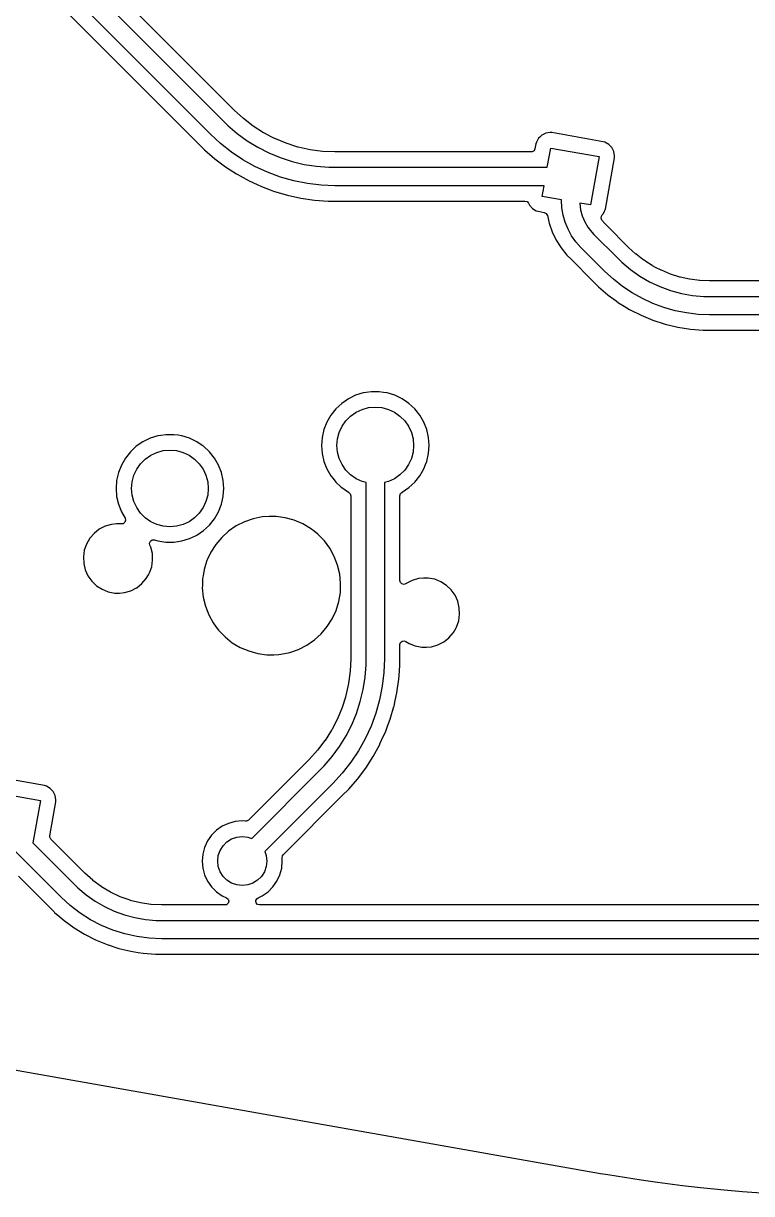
# Model space of a CAD drawing. Extents: x 68 to 346, y -197 to -84.
# Drawn here: x 154.77 to 178.51, y -196.56 to -158.45 of the extents above; entities that cross this region are included whole.
import ezdxf

# ---------------------------------------------------------------- set-up
doc = ezdxf.new("R2010")
doc.units = 0
doc.layers.add('BLACK', color=7, linetype='CONTINUOUS')

msp = doc.modelspace()

# ---------------------------------------------------------------- linework, layer by layer
at = {"layer": 'BLACK', "linetype": 'CONTINUOUS'}
for p, q in [((155.426, -155.767), (161.288, -161.629)), ((161.642, -161.275), (156.01, -155.643)), ((160.864, -162.053), (155.143, -156.332)), ((154.928, -156.826), (160.543, -162.44)), ((161.939, -161.547), (161.642, -161.275)), ((161.943, -161.55), (161.939, -161.547)), ((162.26, -161.794), (161.943, -161.55)), ((161.288, -161.629), (161.288, -161.629)), ((161.288, -161.629), (161.431, -161.772)), ((161.431, -161.772), (161.739, -162.034)), ((162.264, -161.797), (162.26, -161.794)), ((162.601, -162.011), (162.264, -161.797)), ((161.195, -162.359), (160.864, -162.053)), ((160.864, -162.053), (160.864, -162.053)), ((161.739, -162.034), (162.065, -162.272)), ((162.065, -162.272), (162.41, -162.483)), ((162.606, -162.014), (162.601, -162.011)), ((162.873, -162.153), (162.606, -162.014)), ((162.96, -162.198), (162.873, -162.153)), ((162.965, -162.201), (162.96, -162.198)), ((163.334, -162.354), (162.965, -162.201)), ((171.489, -162.317), (171.472, -162.374)), ((171.562, -162.193), (171.489, -162.317)), ((171.489, -162.317), (171.489, -162.317)), ((171.604, -162.153), (171.562, -162.193)), ((171.667, -162.094), (171.604, -162.153)), ((171.668, -162.093), (171.667, -162.094)), ((171.795, -162.029), (171.668, -162.093)), ((171.937, -162.003), (171.795, -162.029)), ((171.795, -162.029), (171.795, -162.029)), ((171.795, -162.029), (171.795, -162.029)), ((171.957, -162.004), (171.937, -162.003)), ((171.937, -162.003), (171.937, -162.003)), ((171.937, -162.003), (171.937, -162.003)), ((171.996, -162.007), (171.957, -162.004)), ((173.666, -162.302), (171.996, -162.007)), ((171.996, -162.007), (171.996, -162.007)), ((171.996, -162.007), (171.996, -162.007)), ((173.724, -162.318), (173.666, -162.302)), ((173.666, -162.302), (173.666, -162.302)), ((173.848, -162.391), (173.724, -162.318)), ((173.724, -162.318), (173.724, -162.318)), ((160.543, -162.44), (160.543, -162.44)), ((160.543, -162.44), (160.668, -162.565)), ((160.668, -162.565), (161.005, -162.857)), ((161.549, -162.639), (161.195, -162.359)), ((161.924, -162.889), (161.549, -162.639)), ((162.41, -162.483), (162.77, -162.666)), ((162.77, -162.666), (163.143, -162.821)), ((163.339, -162.356), (163.334, -162.354)), ((163.72, -162.476), (163.339, -162.356)), ((163.726, -162.477), (163.72, -162.476)), ((164.116, -162.563), (163.726, -162.477)), ((164.121, -162.564), (164.116, -162.563)), ((164.517, -162.617), (164.121, -162.564)), ((164.522, -162.617), (164.517, -162.617)), ((164.924, -162.635), (164.522, -162.617)), ((171.322, -162.635), (164.924, -162.635)), ((171.353, -162.631), (171.322, -162.635)), ((171.413, -162.595), (171.353, -162.631)), ((171.444, -162.532), (171.413, -162.595)), ((171.472, -162.374), (171.444, -162.532)), ((171.472, -162.374), (171.472, -162.374)), ((171.846, -163.136), (171.957, -162.508)), ((171.957, -162.508), (173.532, -162.786)), ((173.947, -162.496), (173.848, -162.391)), ((173.848, -162.391), (173.848, -162.391)), ((173.848, -162.391), (173.848, -162.391)), ((174.011, -162.625), (173.947, -162.496)), ((174.038, -162.766), (174.011, -162.625)), ((161.005, -162.857), (161.362, -163.124)), ((162.317, -163.109), (161.924, -162.889)), ((163.143, -162.821), (163.527, -162.946)), ((163.527, -162.946), (163.92, -163.04)), ((163.92, -163.04), (164.319, -163.103)), ((173.532, -162.786), (173.254, -164.362)), ((173.739, -164.496), (174.034, -162.826)), ((174.034, -162.826), (174.038, -162.766)), ((161.362, -163.124), (161.362, -163.124)), ((161.362, -163.124), (161.51, -163.22)), ((161.51, -163.22), (161.715, -163.351)), ((161.715, -163.351), (161.737, -163.365)), ((161.737, -163.365), (162.128, -163.579)), ((162.727, -163.298), (162.317, -163.109)), ((163.15, -163.454), (162.727, -163.298)), ((163.584, -163.576), (163.15, -163.454)), ((164.319, -163.103), (164.722, -163.135)), ((164.722, -163.135), (164.924, -163.135)), ((164.924, -163.135), (171.83, -163.135)), ((171.83, -163.135), (171.83, -163.135)), ((171.83, -163.135), (171.83, -163.135)), ((171.83, -163.135), (171.846, -163.136)), ((162.128, -163.579), (162.391, -163.699)), ((162.391, -163.699), (162.534, -163.764)), ((162.534, -163.764), (162.818, -163.87)), ((164.026, -163.664), (163.584, -163.576)), ((164.474, -163.717), (164.026, -163.664)), ((164.924, -163.735), (164.474, -163.717)), ((171.74, -163.735), (164.924, -163.735)), ((164.924, -163.735), (164.924, -163.735)), ((164.924, -163.735), (164.924, -163.735)), ((171.679, -164.084), (171.74, -163.735)), ((162.818, -163.87), (162.925, -163.91)), ((162.925, -163.91), (162.952, -163.92)), ((162.952, -163.92), (163.379, -164.046)), ((163.379, -164.046), (163.379, -164.046)), ((163.379, -164.046), (163.379, -164.046)), ((163.379, -164.046), (163.379, -164.046)), ((163.379, -164.046), (163.815, -164.14)), ((163.815, -164.14), (164.256, -164.204)), ((164.256, -164.204), (164.701, -164.236)), ((164.701, -164.236), (164.701, -164.236)), ((164.701, -164.236), (164.865, -164.236)), ((164.865, -164.236), (164.865, -164.236)), ((164.865, -164.236), (164.879, -164.236)), ((164.879, -164.236), (164.924, -164.236)), ((164.924, -164.236), (165.008, -164.236)), ((165.008, -164.236), (171.118, -164.236)), ((171.118, -164.236), (171.185, -164.255)), ((172.306, -164.195), (171.679, -164.084)), ((172.306, -164.21), (172.306, -164.195)), ((172.319, -164.453), (172.306, -164.21)), ((172.306, -164.21), (172.306, -164.21)), ((172.306, -164.21), (172.306, -164.21)), ((172.306, -164.21), (172.306, -164.21)), ((172.306, -164.21), (172.306, -164.21)), ((171.185, -164.255), (171.229, -164.304)), ((171.229, -164.304), (171.265, -164.374)), ((171.265, -164.374), (171.363, -164.479)), ((171.363, -164.479), (171.363, -164.479)), ((171.363, -164.479), (171.363, -164.479)), ((171.363, -164.479), (171.487, -164.552)), ((171.487, -164.552), (171.487, -164.552)), ((171.487, -164.552), (171.545, -164.569)), ((171.545, -164.569), (171.545, -164.569)), ((171.545, -164.569), (171.749, -164.605)), ((171.749, -164.605), (171.811, -164.636)), ((172.36, -164.694), (172.319, -164.453)), ((173.254, -164.362), (172.906, -164.3)), ((172.906, -164.3), (172.906, -164.313)), ((172.906, -164.313), (172.932, -164.518)), ((172.932, -164.518), (172.986, -164.717)), ((173.666, -164.65), (173.722, -164.554)), ((173.722, -164.553), (173.736, -164.506)), ((173.722, -164.554), (173.722, -164.553)), ((173.736, -164.506), (173.739, -164.496)), ((171.811, -164.636), (171.847, -164.696)), ((171.847, -164.696), (171.848, -164.699)), ((171.848, -164.699), (171.897, -164.913)), ((171.897, -164.913), (171.905, -164.951)), ((171.905, -164.951), (172.005, -165.234)), ((172.427, -164.928), (172.36, -164.694)), ((172.521, -165.153), (172.427, -164.928)), ((172.986, -164.717), (173.065, -164.907)), ((173.065, -164.907), (173.168, -165.085)), ((173.599, -164.796), (173.61, -164.727)), ((173.628, -164.86), (173.599, -164.796)), ((173.61, -164.727), (173.637, -164.689)), ((173.718, -164.966), (173.628, -164.86)), ((173.637, -164.689), (173.649, -164.678)), ((173.649, -164.678), (173.666, -164.65)), ((173.721, -164.969), (173.718, -164.966)), ((173.786, -165.034), (173.721, -164.969)), ((172.005, -165.234), (172.135, -165.505)), ((172.638, -165.366), (172.521, -165.153)), ((172.779, -165.564), (172.638, -165.366)), ((173.168, -165.085), (173.293, -165.249)), ((173.293, -165.249), (173.366, -165.322)), ((173.366, -165.322), (173.366, -165.322)), ((173.366, -165.322), (173.366, -165.322)), ((173.366, -165.322), (174.145, -166.101)), ((174.498, -165.746), (173.786, -165.034)), ((173.786, -165.034), (173.786, -165.034)), ((172.135, -165.505), (172.294, -165.758)), ((172.294, -165.758), (172.294, -165.759)), ((172.294, -165.759), (172.294, -165.759)), ((172.294, -165.759), (172.482, -165.994)), ((172.942, -165.746), (172.779, -165.564)), ((173.721, -166.525), (172.942, -165.746)), ((172.942, -165.746), (172.942, -165.746)), ((174.737, -165.965), (174.498, -165.746)), ((172.482, -165.994), (172.482, -165.994)), ((172.482, -165.994), (172.539, -166.051)), ((172.539, -166.051), (172.556, -166.068)), ((172.556, -166.068), (172.556, -166.068)), ((172.556, -166.068), (173.399, -166.912)), ((174.145, -166.101), (174.145, -166.101)), ((174.145, -166.101), (174.145, -166.101)), ((174.145, -166.101), (174.276, -166.231)), ((174.741, -165.968), (174.737, -165.965)), ((174.965, -166.14), (174.741, -165.968)), ((174.995, -166.163), (174.965, -166.14)), ((173.999, -166.782), (173.721, -166.525)), ((173.721, -166.525), (173.721, -166.525)), ((174.276, -166.231), (174.559, -166.469)), ((174.559, -166.469), (174.861, -166.681)), ((174.999, -166.166), (174.995, -166.163)), ((175.054, -166.201), (174.999, -166.166)), ((175.269, -166.338), (175.054, -166.201)), ((175.274, -166.341), (175.269, -166.338)), ((175.378, -166.395), (175.274, -166.341)), ((175.558, -166.489), (175.378, -166.395)), ((175.563, -166.491), (175.558, -166.489)), ((175.858, -166.613), (175.563, -166.491)), ((174.297, -167.017), (173.999, -166.782)), ((174.861, -166.681), (175.181, -166.865)), ((175.181, -166.865), (175.516, -167.022)), ((175.864, -166.615), (175.858, -166.613)), ((176.169, -166.712), (175.864, -166.615)), ((176.174, -166.713), (176.169, -166.712)), ((176.486, -166.782), (176.174, -166.713)), ((176.492, -166.783), (176.486, -166.782)), ((176.809, -166.825), (176.492, -166.783)), ((176.815, -166.825), (176.809, -166.825)), ((177.137, -166.839), (176.815, -166.825)), ((183.166, -166.839), (177.137, -166.839)), ((173.399, -166.912), (173.4, -166.912)), ((173.4, -166.912), (173.515, -167.027)), ((173.515, -167.027), (173.818, -167.286)), ((173.818, -167.286), (173.833, -167.299)), ((174.613, -167.228), (174.297, -167.017)), ((174.944, -167.413), (174.613, -167.228)), ((175.516, -167.022), (175.863, -167.148)), ((175.863, -167.148), (176.22, -167.244)), ((176.22, -167.244), (176.584, -167.308)), ((173.833, -167.299), (174.089, -167.485)), ((174.089, -167.485), (174.172, -167.545)), ((174.172, -167.545), (174.356, -167.658)), ((174.356, -167.658), (174.53, -167.764)), ((175.288, -167.572), (174.944, -167.413)), ((175.644, -167.704), (175.288, -167.572)), ((176.584, -167.308), (176.952, -167.34)), ((176.952, -167.34), (177.137, -167.34)), ((177.137, -167.34), (183.166, -167.34)), ((174.53, -167.764), (174.547, -167.773)), ((174.547, -167.773), (174.903, -167.954)), ((174.903, -167.954), (175.29, -168.115)), ((176.009, -167.807), (175.644, -167.704)), ((176.381, -167.881), (176.009, -167.807)), ((176.758, -167.925), (176.381, -167.881)), ((177.137, -167.94), (176.758, -167.925)), ((183.166, -167.94), (177.137, -167.94)), ((177.137, -167.94), (177.137, -167.94)), ((177.137, -167.94), (177.137, -167.94)), ((175.29, -168.115), (175.29, -168.115)), ((175.29, -168.115), (175.29, -168.115)), ((175.29, -168.115), (175.689, -168.244)), ((175.689, -168.244), (176.096, -168.342)), ((176.096, -168.342), (176.51, -168.408)), ((176.51, -168.408), (176.51, -168.408)), ((176.51, -168.408), (176.51, -168.408)), ((176.51, -168.408), (176.927, -168.44)), ((176.927, -168.44), (176.927, -168.44)), ((176.927, -168.44), (177.078, -168.44)), ((177.078, -168.44), (177.078, -168.44)), ((177.078, -168.44), (177.092, -168.44)), ((177.092, -168.44), (177.137, -168.44)), ((177.137, -168.44), (177.221, -168.44)), ((177.221, -168.44), (183.082, -168.44)), ((165.362, -170.675), (165.146, -170.823)), ((165.599, -170.561), (165.362, -170.675)), ((165.362, -170.675), (165.362, -170.675)), ((165.85, -170.484), (165.599, -170.561)), ((165.947, -170.469), (165.85, -170.484)), ((165.85, -170.484), (165.85, -170.484)), ((165.85, -170.484), (165.85, -170.484)), ((166.109, -170.445), (165.947, -170.469)), ((166.371, -170.445), (166.109, -170.445)), ((166.109, -170.445), (166.109, -170.445)), ((166.506, -170.465), (166.371, -170.445)), ((166.371, -170.445), (166.371, -170.445)), ((166.631, -170.484), (166.506, -170.465)), ((166.881, -170.561), (166.631, -170.484)), ((166.631, -170.484), (166.631, -170.484)), ((166.631, -170.484), (166.631, -170.484)), ((167.118, -170.675), (166.881, -170.561)), ((166.881, -170.561), (166.881, -170.561)), ((167.26, -170.772), (167.118, -170.675)), ((167.118, -170.675), (167.118, -170.675)), ((167.118, -170.675), (167.118, -170.675)), ((167.118, -170.675), (167.118, -170.675)), ((164.953, -171.001), (164.79, -171.206)), ((165.146, -170.823), (164.953, -171.001)), ((165.615, -171.113), (165.813, -171.021)), ((165.813, -171.021), (166.023, -170.964)), ((166.023, -170.964), (166.24, -170.945)), ((166.24, -170.945), (166.457, -170.964)), ((166.457, -170.964), (166.668, -171.021)), ((166.668, -171.021), (166.865, -171.113)), ((167.335, -170.823), (167.26, -170.772)), ((167.527, -171.001), (167.335, -170.823)), ((167.691, -171.206), (167.527, -171.001)), ((167.527, -171.001), (167.527, -171.001)), ((167.527, -171.001), (167.527, -171.001)), ((164.659, -171.434), (164.563, -171.678)), ((164.79, -171.206), (164.659, -171.434)), ((165.158, -171.57), (165.283, -171.392)), ((165.283, -171.392), (165.437, -171.238)), ((165.437, -171.238), (165.615, -171.113)), ((166.865, -171.113), (167.044, -171.238)), ((167.044, -171.238), (167.198, -171.392)), ((167.198, -171.392), (167.323, -171.57)), ((167.822, -171.434), (167.691, -171.206)), ((167.918, -171.678), (167.822, -171.434)), ((159.414, -171.844), (159.253, -171.868)), ((159.677, -171.844), (159.414, -171.844)), ((159.414, -171.844), (159.414, -171.844)), ((159.811, -171.864), (159.677, -171.844)), ((159.677, -171.844), (159.677, -171.844)), ((159.936, -171.883), (159.811, -171.864)), ((164.563, -171.678), (164.504, -171.934)), ((164.563, -171.678), (164.563, -171.678)), ((165.009, -171.978), (165.066, -171.768)), ((165.066, -171.768), (165.158, -171.57)), ((167.323, -171.57), (167.415, -171.768)), ((167.415, -171.768), (167.471, -171.978)), ((167.976, -171.934), (167.918, -171.678)), ((158.451, -172.222), (158.259, -172.4)), ((158.668, -172.074), (158.451, -172.222)), ((158.904, -171.96), (158.668, -172.074)), ((158.668, -172.074), (158.668, -172.074)), ((159.155, -171.883), (158.904, -171.96)), ((159.253, -171.868), (159.155, -171.883)), ((159.155, -171.883), (159.155, -171.883)), ((159.155, -171.883), (159.155, -171.883)), ((160.187, -171.96), (159.936, -171.883)), ((159.936, -171.883), (159.936, -171.883)), ((159.936, -171.883), (159.936, -171.883)), ((160.423, -172.074), (160.187, -171.96)), ((160.187, -171.96), (160.187, -171.96)), ((160.601, -172.195), (160.423, -172.074)), ((160.423, -172.074), (160.423, -172.074)), ((160.423, -172.074), (160.423, -172.074)), ((160.423, -172.074), (160.423, -172.074)), ((160.64, -172.222), (160.601, -172.195)), ((160.832, -172.4), (160.64, -172.222)), ((164.504, -171.934), (164.485, -172.195)), ((164.485, -172.195), (164.485, -172.195)), ((164.485, -172.195), (164.504, -172.457)), ((164.504, -171.934), (164.504, -171.934)), ((164.99, -172.195), (165.009, -171.978)), ((165.009, -172.412), (164.99, -172.195)), ((167.471, -171.978), (167.49, -172.195)), ((167.49, -172.195), (167.471, -172.412)), ((167.996, -172.195), (167.976, -171.934)), ((167.976, -171.934), (167.976, -171.934)), ((167.976, -171.934), (167.976, -171.934)), ((167.977, -172.448), (167.996, -172.195)), ((167.996, -172.195), (167.996, -172.195)), ((158.095, -172.605), (157.964, -172.832)), ((158.259, -172.4), (158.095, -172.605)), ((158.742, -172.637), (158.921, -172.512)), ((158.921, -172.512), (159.118, -172.419)), ((159.118, -172.419), (159.328, -172.363)), ((159.328, -172.363), (159.546, -172.344)), ((159.546, -172.344), (159.763, -172.363)), ((159.763, -172.363), (159.973, -172.419)), ((159.973, -172.419), (160.171, -172.512)), ((160.171, -172.512), (160.349, -172.637)), ((160.996, -172.605), (160.832, -172.4)), ((160.832, -172.4), (160.832, -172.4)), ((160.832, -172.4), (160.832, -172.4)), ((161.127, -172.832), (160.996, -172.605)), ((164.504, -172.457), (164.504, -172.457)), ((164.504, -172.457), (164.563, -172.713)), ((165.066, -172.623), (165.009, -172.412)), ((165.158, -172.82), (165.066, -172.623)), ((167.415, -172.623), (167.323, -172.82)), ((167.471, -172.412), (167.415, -172.623)), ((167.918, -172.713), (167.976, -172.457)), ((167.976, -172.457), (167.977, -172.448)), ((157.964, -172.832), (157.868, -173.077)), ((158.371, -173.167), (158.463, -172.969)), ((158.463, -172.969), (158.588, -172.791)), ((158.588, -172.791), (158.742, -172.637)), ((160.349, -172.637), (160.503, -172.791)), ((160.503, -172.791), (160.628, -172.969)), ((160.628, -172.969), (160.72, -173.167)), ((161.223, -173.077), (161.127, -172.832)), ((164.563, -172.713), (164.563, -172.713)), ((164.563, -172.713), (164.563, -172.713)), ((164.563, -172.713), (164.659, -172.957)), ((164.659, -172.957), (164.79, -173.184)), ((165.283, -172.999), (165.158, -172.82)), ((165.437, -173.153), (165.283, -172.999)), ((167.198, -172.999), (167.044, -173.153)), ((167.323, -172.82), (167.198, -172.999)), ((167.691, -173.184), (167.822, -172.957)), ((167.822, -172.957), (167.876, -172.818)), ((167.876, -172.818), (167.918, -172.713)), ((157.81, -173.332), (157.79, -173.594)), ((157.868, -173.077), (157.81, -173.332)), ((157.81, -173.332), (157.81, -173.332)), ((157.868, -173.077), (157.868, -173.077)), ((158.296, -173.594), (158.315, -173.377)), ((158.315, -173.377), (158.371, -173.167)), ((160.72, -173.167), (160.777, -173.377)), ((160.777, -173.377), (160.796, -173.594)), ((161.281, -173.332), (161.223, -173.077)), ((161.301, -173.594), (161.281, -173.332)), ((161.281, -173.332), (161.281, -173.332)), ((161.281, -173.332), (161.281, -173.332)), ((164.79, -173.184), (164.863, -173.276)), ((164.863, -173.276), (164.953, -173.389)), ((164.953, -173.389), (165.121, -173.545)), ((165.615, -173.278), (165.437, -173.153)), ((165.813, -173.37), (165.615, -173.278)), ((165.94, -173.404), (165.813, -173.37)), ((166.668, -173.37), (166.54, -173.404)), ((166.865, -173.278), (166.668, -173.37)), ((167.044, -173.153), (166.865, -173.278)), ((167.335, -173.568), (167.527, -173.389)), ((167.527, -173.389), (167.691, -173.184)), ((157.79, -173.594), (157.79, -173.594)), ((157.79, -173.594), (157.81, -173.856)), ((158.315, -173.811), (158.296, -173.594)), ((160.796, -173.594), (160.777, -173.811)), ((161.283, -173.838), (161.301, -173.594)), ((161.301, -173.594), (161.301, -173.594)), ((165.121, -173.545), (165.146, -173.568)), ((165.146, -173.568), (165.362, -173.716)), ((165.362, -173.716), (165.369, -173.719)), ((165.369, -173.719), (165.421, -173.766)), ((165.421, -173.766), (165.44, -173.831)), ((165.94, -179.138), (165.94, -173.404)), ((166.54, -173.404), (166.54, -179.138)), ((167.041, -173.831), (167.06, -173.764)), ((167.06, -173.764), (167.111, -173.719)), ((167.111, -173.719), (167.118, -173.716)), ((167.118, -173.716), (167.335, -173.568)), ((157.81, -173.856), (157.81, -173.856)), ((157.81, -173.856), (157.868, -174.111)), ((157.868, -174.111), (157.868, -174.112)), ((157.868, -174.112), (157.964, -174.356)), ((158.371, -174.022), (158.315, -173.811)), ((158.463, -174.219), (158.371, -174.022)), ((160.72, -174.022), (160.628, -174.219)), ((160.777, -173.811), (160.72, -174.022)), ((161.127, -174.356), (161.223, -174.111)), ((161.223, -174.111), (161.281, -173.856)), ((161.281, -173.856), (161.283, -173.838)), ((165.44, -173.831), (165.44, -179.138)), ((167.041, -176.596), (167.041, -173.831)), ((157.964, -174.356), (158.084, -174.564)), ((158.588, -174.398), (158.463, -174.219)), ((158.742, -174.552), (158.588, -174.398)), ((160.503, -174.398), (160.349, -174.552)), ((160.628, -174.219), (160.503, -174.398)), ((160.996, -174.583), (161.127, -174.356)), ((162.556, -174.522), (162.261, -174.582)), ((162.781, -174.507), (162.556, -174.522)), ((162.556, -174.522), (162.556, -174.522)), ((163.007, -174.507), (162.781, -174.507)), ((162.781, -174.507), (162.781, -174.507)), ((163.231, -174.537), (163.007, -174.507)), ((157.434, -174.825), (157.243, -174.924)), ((157.64, -174.765), (157.434, -174.825)), ((157.8, -174.749), (157.64, -174.765)), ((157.64, -174.765), (157.64, -174.765)), ((157.961, -174.749), (157.8, -174.749)), ((157.965, -174.75), (157.961, -174.749)), ((158.023, -174.742), (157.965, -174.75)), ((158.078, -174.698), (158.023, -174.742)), ((158.101, -174.632), (158.078, -174.698)), ((158.084, -174.564), (158.101, -174.632)), ((158.921, -174.677), (158.742, -174.552)), ((159.118, -174.769), (158.921, -174.677)), ((159.328, -174.825), (159.118, -174.769)), ((159.546, -174.844), (159.328, -174.825)), ((159.763, -174.825), (159.546, -174.844)), ((159.973, -174.769), (159.763, -174.825)), ((160.171, -174.677), (159.973, -174.769)), ((160.349, -174.552), (160.171, -174.677)), ((160.64, -174.967), (160.832, -174.788)), ((160.832, -174.788), (160.996, -174.583)), ((161.707, -174.816), (161.459, -174.987)), ((161.976, -174.681), (161.707, -174.816)), ((162.261, -174.582), (161.976, -174.681)), ((161.976, -174.681), (161.976, -174.681)), ((163.306, -174.547), (163.231, -174.537)), ((163.596, -174.626), (163.306, -174.547)), ((163.874, -174.744), (163.596, -174.626)), ((163.596, -174.626), (163.596, -174.626)), ((164.133, -174.898), (163.874, -174.744)), ((164.246, -174.987), (164.133, -174.898)), ((164.133, -174.898), (164.133, -174.898)), ((164.133, -174.898), (164.133, -174.898)), ((156.933, -175.219), (156.825, -175.405)), ((157.074, -175.057), (156.933, -175.219)), ((157.243, -174.924), (157.074, -175.057)), ((157.074, -175.057), (157.074, -175.057)), ((158.912, -175.308), (158.971, -175.27)), ((158.971, -175.27), (159.04, -175.27)), ((159.04, -175.27), (159.042, -175.271)), ((159.042, -175.271), (159.155, -175.305)), ((159.936, -175.305), (160.187, -175.228)), ((160.187, -175.228), (160.381, -175.135)), ((160.381, -175.135), (160.423, -175.114)), ((160.423, -175.114), (160.64, -174.967)), ((160.423, -175.114), (160.423, -175.114)), ((160.423, -175.114), (160.423, -175.114)), ((161.235, -175.189), (161.041, -175.419)), ((161.459, -174.987), (161.235, -175.189)), ((164.37, -175.084), (164.246, -174.987)), ((164.579, -175.301), (164.37, -175.084)), ((156.755, -175.608), (156.724, -175.821)), ((156.825, -175.405), (156.755, -175.608)), ((156.755, -175.608), (156.755, -175.608)), ((158.883, -175.372), (158.912, -175.308)), ((158.893, -175.441), (158.883, -175.372)), ((158.922, -175.505), (158.893, -175.441)), ((158.973, -175.714), (158.922, -175.505)), ((159.155, -175.305), (159.414, -175.345)), ((159.414, -175.345), (159.677, -175.345)), ((159.677, -175.345), (159.936, -175.305)), ((160.879, -175.673), (160.764, -175.92)), ((161.041, -175.419), (160.879, -175.673)), ((160.879, -175.673), (160.879, -175.673)), ((164.758, -175.543), (164.579, -175.301)), ((164.903, -175.808), (164.758, -175.543)), ((156.724, -175.821), (156.724, -175.821)), ((156.724, -175.821), (156.735, -176.036)), ((156.735, -176.036), (156.785, -176.245)), ((158.953, -176.142), (158.983, -175.929)), ((158.983, -175.929), (158.973, -175.714)), ((160.743, -175.976), (160.663, -176.234)), ((160.752, -175.946), (160.743, -175.976)), ((160.764, -175.92), (160.752, -175.946)), ((165.011, -176.089), (164.903, -175.808)), ((156.785, -176.245), (156.785, -176.245)), ((156.785, -176.245), (156.873, -176.438)), ((158.776, -176.529), (158.847, -176.405)), ((158.847, -176.405), (158.882, -176.345)), ((158.882, -176.345), (158.953, -176.142)), ((160.663, -176.234), (160.628, -176.438)), ((165.081, -176.382), (165.011, -176.089)), ((165.111, -176.682), (165.081, -176.382)), ((156.873, -176.438), (156.875, -176.44)), ((156.875, -176.44), (156.999, -176.615)), ((156.999, -176.615), (156.999, -176.615)), ((156.999, -176.615), (156.999, -176.615)), ((156.999, -176.615), (157.155, -176.764)), ((157.155, -176.764), (157.155, -176.764)), ((157.155, -176.764), (157.155, -176.764)), ((157.155, -176.764), (157.336, -176.88)), ((158.465, -176.826), (158.634, -176.693)), ((158.634, -176.693), (158.775, -176.531)), ((158.775, -176.531), (158.776, -176.529)), ((160.605, -176.764), (160.602, -176.832)), ((160.612, -176.531), (160.605, -176.764)), ((160.628, -176.438), (160.612, -176.531)), ((165.101, -176.983), (165.111, -176.682)), ((167.057, -176.658), (167.041, -176.596)), ((167.108, -176.706), (167.057, -176.658)), ((167.176, -176.719), (167.108, -176.706)), ((167.241, -176.693), (167.176, -176.719)), ((167.248, -176.688), (167.241, -176.693)), ((167.439, -176.59), (167.248, -176.688)), ((167.645, -176.529), (167.439, -176.59)), ((167.806, -176.514), (167.645, -176.529)), ((167.645, -176.529), (167.645, -176.529)), ((167.967, -176.514), (167.806, -176.514)), ((168.178, -176.554), (167.967, -176.514)), ((167.967, -176.514), (167.967, -176.514)), ((168.377, -176.634), (168.178, -176.554)), ((168.558, -176.751), (168.377, -176.634)), ((168.714, -176.899), (168.558, -176.751)), ((157.336, -176.88), (157.535, -176.96)), ((157.535, -176.96), (157.641, -176.98)), ((157.641, -176.98), (157.746, -177)), ((157.746, -177), (157.746, -177)), ((157.746, -177), (157.907, -177)), ((157.907, -177), (158.068, -176.985)), ((157.907, -177), (157.907, -177)), ((158.068, -176.985), (158.274, -176.925)), ((158.274, -176.925), (158.453, -176.832)), ((158.453, -176.832), (158.465, -176.826)), ((160.602, -176.832), (160.632, -177.132)), ((160.632, -177.132), (160.632, -177.132)), ((160.632, -177.132), (160.702, -177.425)), ((165.051, -177.28), (165.101, -176.983)), ((168.839, -177.074), (168.714, -176.899)), ((168.714, -176.899), (168.714, -176.899)), ((168.714, -176.899), (168.714, -176.899)), ((168.928, -177.269), (168.839, -177.074)), ((160.702, -177.425), (160.702, -177.425)), ((160.702, -177.425), (160.811, -177.707)), ((164.835, -177.841), (164.961, -177.568)), ((164.961, -177.568), (165.051, -177.28)), ((168.979, -177.478), (168.928, -177.269)), ((168.989, -177.693), (168.979, -177.478)), ((160.811, -177.707), (160.811, -177.707)), ((160.811, -177.707), (160.955, -177.971)), ((164.672, -178.095), (164.835, -177.841)), ((168.888, -178.109), (168.958, -177.906)), ((168.958, -177.906), (168.989, -177.693)), ((160.955, -177.971), (160.955, -177.971)), ((160.955, -177.971), (161.057, -178.109)), ((161.057, -178.109), (161.134, -178.213)), ((161.134, -178.213), (161.294, -178.378)), ((164.254, -178.527), (164.478, -178.325)), ((164.478, -178.325), (164.672, -178.095)), ((168.64, -178.457), (168.78, -178.295)), ((168.78, -178.295), (168.785, -178.287)), ((168.785, -178.287), (168.874, -178.132)), ((168.874, -178.132), (168.888, -178.109)), ((161.294, -178.378), (161.344, -178.43)), ((161.344, -178.43), (161.58, -178.617)), ((161.58, -178.617), (161.58, -178.617)), ((161.58, -178.617), (161.58, -178.617)), ((161.58, -178.617), (161.839, -178.77)), ((163.737, -178.834), (164.006, -178.698)), ((164.006, -178.698), (164.254, -178.527)), ((167.041, -178.678), (167.06, -178.611)), ((167.041, -179.117), (167.041, -178.678)), ((167.06, -178.611), (167.113, -178.565)), ((167.113, -178.565), (167.182, -178.555)), ((167.182, -178.555), (167.232, -178.574)), ((167.232, -178.574), (167.341, -178.644)), ((167.341, -178.644), (167.541, -178.724)), ((167.541, -178.724), (167.646, -178.744)), ((168.073, -178.749), (168.28, -178.689)), ((168.28, -178.689), (168.471, -178.59)), ((168.471, -178.59), (168.472, -178.589)), ((168.472, -178.589), (168.519, -178.552)), ((168.519, -178.552), (168.64, -178.457)), ((161.839, -178.77), (162.117, -178.888)), ((162.117, -178.888), (162.407, -178.967)), ((162.407, -178.967), (162.706, -179.008)), ((162.706, -179.008), (162.706, -179.008)), ((162.706, -179.008), (162.932, -179.008)), ((162.932, -179.008), (163.096, -178.997)), ((163.096, -178.997), (163.157, -178.993)), ((163.157, -178.993), (163.452, -178.932)), ((163.452, -178.932), (163.737, -178.834)), ((167.646, -178.744), (167.752, -178.765)), ((167.752, -178.765), (167.752, -178.765)), ((167.752, -178.765), (167.913, -178.765)), ((167.913, -178.765), (168.073, -178.749)), ((167.913, -178.765), (167.913, -178.765)), ((165.44, -179.138), (165.422, -179.54)), ((165.908, -179.743), (165.94, -179.34)), ((165.94, -179.34), (165.94, -179.138)), ((165.94, -179.138), (165.94, -179.138)), ((166.54, -179.138), (166.522, -179.589)), ((166.54, -179.138), (166.54, -179.138)), ((167.018, -179.685), (167.041, -179.361)), ((167.041, -179.138), (167.041, -179.117)), ((167.041, -179.361), (167.041, -179.138)), ((165.422, -179.545), (165.369, -179.941)), ((165.422, -179.54), (165.422, -179.545)), ((165.845, -180.142), (165.908, -179.743)), ((166.522, -179.589), (166.469, -180.036)), ((166.945, -180.247), (167.009, -179.806)), ((167.009, -179.806), (167.018, -179.685)), ((165.369, -179.947), (165.282, -180.337)), ((165.369, -179.941), (165.369, -179.947)), ((165.751, -180.535), (165.845, -180.142)), ((166.469, -180.036), (166.382, -180.479)), ((166.89, -180.501), (166.945, -180.247)), ((166.945, -180.247), (166.945, -180.247)), ((165.264, -180.395), (165.161, -180.723)), ((165.281, -180.342), (165.264, -180.395)), ((165.282, -180.337), (165.281, -180.342)), ((165.626, -180.919), (165.751, -180.535)), ((166.382, -180.479), (166.259, -180.913)), ((166.851, -180.683), (166.89, -180.501)), ((165.159, -180.728), (165.006, -181.097)), ((165.161, -180.723), (165.159, -180.728)), ((165.471, -181.292), (165.626, -180.919)), ((166.259, -180.913), (166.103, -181.335)), ((166.725, -181.111), (166.846, -180.7)), ((166.846, -180.7), (166.851, -180.683)), ((165.004, -181.102), (164.819, -181.456)), ((165.006, -181.097), (165.004, -181.102)), ((165.288, -181.652), (165.471, -181.292)), ((166.103, -181.335), (165.914, -181.745)), ((166.569, -181.529), (166.64, -181.338)), ((166.64, -181.338), (166.725, -181.111)), ((164.816, -181.461), (164.602, -181.798)), ((164.819, -181.456), (164.816, -181.461)), ((165.077, -181.997), (165.288, -181.652)), ((165.914, -181.745), (165.694, -182.138)), ((166.393, -181.915), (166.501, -181.678)), ((166.501, -181.678), (166.569, -181.529)), ((164.352, -182.123), (164.081, -182.42)), ((164.356, -182.119), (164.352, -182.123)), ((164.599, -181.802), (164.356, -182.119)), ((164.602, -181.798), (164.599, -181.802)), ((164.839, -182.324), (165.077, -181.997)), ((165.694, -182.138), (165.444, -182.513)), ((166.226, -182.223), (166.384, -181.934)), ((166.384, -181.934), (166.393, -181.915)), ((164.081, -182.42), (162.105, -184.396)), ((164.577, -182.631), (164.839, -182.324)), ((165.444, -182.513), (165.165, -182.867)), ((165.929, -182.701), (166.17, -182.325)), ((166.17, -182.325), (166.226, -182.223)), ((166.17, -182.325), (166.17, -182.325)), ((162.214, -184.994), (164.434, -182.774)), ((164.434, -182.774), (164.577, -182.631)), ((164.434, -182.774), (164.434, -182.774)), ((165.165, -182.867), (164.858, -183.198)), ((165.662, -183.057), (165.929, -182.701)), ((155.461, -183.271), (153.791, -182.977)), ((155.519, -183.288), (155.461, -183.271)), ((155.461, -183.271), (155.461, -183.271)), ((155.643, -183.361), (155.519, -183.288)), ((155.519, -183.288), (155.519, -183.288)), ((164.858, -183.198), (162.638, -185.418)), ((164.858, -183.198), (164.858, -183.198)), ((164.858, -183.198), (164.858, -183.198)), ((165.377, -183.386), (165.662, -183.057)), ((165.662, -183.057), (165.662, -183.057)), ((165.662, -183.057), (165.662, -183.057)), ((153.751, -183.478), (155.327, -183.756)), ((155.741, -183.466), (155.643, -183.361)), ((155.643, -183.361), (155.643, -183.361)), ((155.643, -183.361), (155.643, -183.361)), ((155.806, -183.594), (155.741, -183.466)), ((155.832, -183.736), (155.806, -183.594)), ((163.237, -185.528), (165.176, -183.588)), ((165.176, -183.588), (165.37, -183.394)), ((165.176, -183.588), (165.176, -183.588)), ((165.37, -183.394), (165.377, -183.386)), ((165.37, -183.394), (165.37, -183.394)), ((155.327, -183.756), (155.083, -185.139)), ((155.632, -184.906), (155.828, -183.796)), ((155.828, -183.796), (155.832, -183.736)), ((161.904, -184.423), (161.678, -184.442)), ((162.006, -184.431), (161.904, -184.423)), ((161.904, -184.423), (161.904, -184.423)), ((162.043, -184.429), (162.006, -184.431)), ((162.105, -184.396), (162.043, -184.429)), ((161.065, -184.728), (160.904, -184.889)), ((161.252, -184.597), (161.065, -184.728)), ((161.458, -184.501), (161.252, -184.597)), ((161.252, -184.597), (161.252, -184.597)), ((161.678, -184.442), (161.458, -184.501)), ((161.458, -184.501), (161.458, -184.501)), ((161.678, -184.442), (161.678, -184.442)), ((155.083, -185.139), (155.422, -185.478)), ((155.633, -184.953), (155.632, -184.906)), ((155.667, -185.015), (155.633, -184.953)), ((156.775, -186.123), (155.667, -185.015)), ((160.774, -185.075), (160.678, -185.282)), ((160.904, -184.889), (160.774, -185.075)), ((160.774, -185.075), (160.774, -185.075)), ((161.279, -185.229), (161.406, -185.103)), ((161.406, -185.103), (161.557, -185.007)), ((161.557, -185.007), (161.726, -184.948)), ((161.726, -184.948), (161.904, -184.928)), ((161.904, -184.928), (162.082, -184.948)), ((162.082, -184.948), (162.214, -184.994)), ((154.998, -185.902), (154.458, -185.362)), ((155.422, -185.478), (156.422, -186.478)), ((160.619, -185.501), (160.599, -185.728)), ((160.678, -185.282), (160.619, -185.501)), ((160.619, -185.501), (160.619, -185.501)), ((160.678, -185.282), (160.678, -185.282)), ((161.104, -185.728), (161.124, -185.55)), ((161.124, -185.55), (161.184, -185.381)), ((161.184, -185.381), (161.279, -185.229)), ((162.638, -185.418), (162.684, -185.55)), ((162.684, -185.55), (162.704, -185.728)), ((163.201, -185.626), (163.215, -185.558)), ((163.215, -185.558), (163.237, -185.528)), ((155.998, -186.902), (154.998, -185.902)), ((160.599, -185.728), (160.599, -185.728)), ((160.599, -185.728), (160.619, -185.955)), ((160.619, -185.955), (160.619, -185.955)), ((160.619, -185.955), (160.678, -186.175)), ((161.124, -185.906), (161.104, -185.728)), ((161.184, -186.075), (161.124, -185.906)), ((162.684, -185.906), (162.625, -186.075)), ((162.704, -185.728), (162.684, -185.906)), ((163.131, -186.175), (163.19, -185.955)), ((163.19, -185.955), (163.21, -185.728)), ((163.21, -185.728), (163.201, -185.626)), ((154.612, -186.224), (155.677, -187.289)), ((156.777, -186.125), (156.775, -186.123)), ((157.031, -186.355), (156.777, -186.125)), ((160.678, -186.175), (160.678, -186.175)), ((160.678, -186.175), (160.774, -186.381)), ((161.279, -186.227), (161.184, -186.075)), ((161.406, -186.353), (161.279, -186.227)), ((162.53, -186.227), (162.403, -186.353)), ((162.625, -186.075), (162.53, -186.227)), ((163.035, -186.381), (163.131, -186.175)), ((156.422, -186.478), (156.422, -186.478)), ((156.422, -186.478), (156.547, -186.602)), ((156.547, -186.602), (156.817, -186.829)), ((157.036, -186.359), (157.031, -186.355)), ((157.309, -186.562), (157.036, -186.359)), ((157.314, -186.565), (157.309, -186.562)), ((157.607, -186.74), (157.314, -186.565)), ((160.774, -186.381), (160.774, -186.381)), ((160.774, -186.381), (160.904, -186.567)), ((160.904, -186.567), (161.065, -186.728)), ((161.557, -186.449), (161.406, -186.353)), ((161.726, -186.508), (161.557, -186.449)), ((161.904, -186.528), (161.726, -186.508)), ((162.082, -186.508), (161.904, -186.528)), ((162.251, -186.449), (162.082, -186.508)), ((162.403, -186.353), (162.251, -186.449)), ((162.743, -186.728), (162.904, -186.567)), ((162.904, -186.567), (163.035, -186.381)), ((156.296, -187.175), (155.998, -186.902)), ((155.998, -186.902), (155.998, -186.902)), ((156.817, -186.829), (157.105, -187.031)), ((157.105, -187.031), (157.411, -187.207)), ((157.612, -186.743), (157.607, -186.74)), ((157.92, -186.889), (157.612, -186.743)), ((157.926, -186.891), (157.92, -186.889)), ((158.247, -187.006), (157.926, -186.891)), ((158.253, -187.008), (158.247, -187.006)), ((158.583, -187.091), (158.253, -187.008)), ((158.589, -187.092), (158.583, -187.091)), ((158.927, -187.142), (158.589, -187.092)), ((161.065, -186.728), (161.065, -186.728)), ((161.065, -186.728), (161.252, -186.859)), ((161.252, -186.859), (161.39, -186.923)), ((161.441, -187.103), (161.388, -187.149)), ((161.39, -186.923), (161.442, -186.969)), ((161.462, -187.036), (161.441, -187.103)), ((161.442, -186.969), (161.462, -187.036)), ((162.348, -187.018), (162.377, -186.954)), ((162.358, -187.087), (162.348, -187.018)), ((162.404, -187.14), (162.358, -187.087)), ((162.377, -186.954), (162.419, -186.923)), ((162.419, -186.923), (162.557, -186.859)), ((162.557, -186.859), (162.743, -186.728)), ((155.677, -187.289), (155.677, -187.289)), ((155.677, -187.289), (155.77, -187.382)), ((155.77, -187.382), (155.787, -187.399)), ((155.787, -187.399), (155.959, -187.546)), ((156.617, -187.422), (156.296, -187.175)), ((156.958, -187.639), (156.617, -187.422)), ((157.411, -187.207), (157.73, -187.356)), ((157.73, -187.356), (158.061, -187.477)), ((158.061, -187.477), (158.402, -187.568)), ((158.933, -187.143), (158.927, -187.142)), ((159.275, -187.159), (158.933, -187.143)), ((159.278, -187.159), (159.275, -187.159)), ((161.338, -187.159), (159.278, -187.159)), ((161.388, -187.149), (161.338, -187.159)), ((162.471, -187.159), (162.404, -187.14)), ((186.976, -187.159), (162.471, -187.159)), ((155.959, -187.546), (156.094, -187.661)), ((156.094, -187.661), (156.42, -187.898)), ((157.317, -187.826), (156.958, -187.639)), ((157.69, -187.98), (157.317, -187.826)), ((158.402, -187.568), (158.749, -187.629)), ((158.749, -187.629), (159.1, -187.66)), ((159.1, -187.66), (159.276, -187.66)), ((159.276, -187.66), (186.976, -187.66)), ((156.42, -187.898), (156.42, -187.898)), ((156.42, -187.898), (156.42, -187.898)), ((156.42, -187.898), (156.764, -188.109)), ((156.764, -188.109), (156.764, -188.109)), ((156.764, -188.109), (157.124, -188.292)), ((158.076, -188.102), (157.69, -187.98)), ((158.471, -188.19), (158.076, -188.102)), ((158.872, -188.242), (158.471, -188.19)), ((159.276, -188.26), (158.872, -188.242)), ((157.124, -188.292), (157.124, -188.292)), ((157.124, -188.292), (157.497, -188.447)), ((157.497, -188.447), (157.497, -188.447)), ((157.497, -188.447), (157.497, -188.447)), ((157.497, -188.447), (157.881, -188.571)), ((157.881, -188.571), (158.273, -188.666)), ((186.976, -188.26), (159.276, -188.26)), ((159.276, -188.26), (159.276, -188.26)), ((159.276, -188.26), (159.276, -188.26)), ((158.273, -188.666), (158.273, -188.666)), ((158.273, -188.666), (158.51, -188.703)), ((158.51, -188.703), (158.672, -188.729)), ((158.672, -188.729), (158.672, -188.729)), ((158.672, -188.729), (158.672, -188.729)), ((158.672, -188.729), (159.074, -188.76)), ((159.074, -188.76), (159.074, -188.76)), ((159.074, -188.76), (159.223, -188.76)), ((159.223, -188.76), (159.224, -188.76)), ((159.224, -188.76), (159.276, -188.76)), ((159.276, -188.76), (159.36, -188.761)), ((159.36, -188.761), (159.36, -188.76)), ((159.36, -188.76), (186.892, -188.76)), ((173.582, -195.91), (149.734, -191.705)), ((173.816, -195.948), (173.582, -195.91)), ((174.903, -196.124), (173.816, -195.948)), ((175.439, -196.198), (174.903, -196.124)), ((176.25, -196.304), (175.439, -196.198)), ((176.837, -196.371), (176.25, -196.304)), ((177.607, -196.449), (176.837, -196.371)), ((178.207, -196.502), (177.607, -196.449)), ((178.978, -196.558), (178.207, -196.502))]:
    msp.add_line(p, q, dxfattribs=at)

doc.saveas('drawing.dxf')
